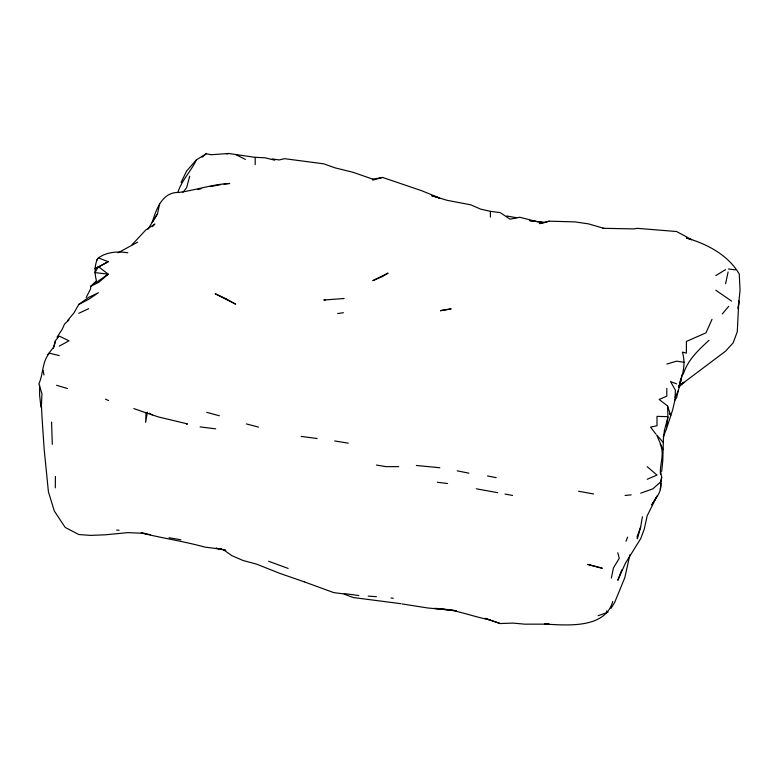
<?xml version="1.0" encoding="UTF-8"?>
<svg xmlns="http://www.w3.org/2000/svg" width="779" height="779" viewBox="0 0 779 779"><rect width="100%" height="100%" fill="white"/><g stroke="black" fill="none" stroke-linecap="round" stroke-linejoin="round"><path stroke-width="1.17" d="M255.2 164.651L255.2 157.319L265.006 157.806L274.802 160.201M272.29 158.897L279.135 159.948L284.608 158.682L323.801 163.843L335.136 167.875L353.199 172.344L372.8 179.151L372.8 180.124L382.606 177.437L421.799 190.758L439.629 198.07L431.605 195.617L447.039 200.3L470.798 204.838L480.604 209.113L490.4 211.343L500.206 212.579L510.002 219.181L519.797 217.253L536.283 221.479L544.317 222.521L549.205 221.187L574.795 221.879L588.398 223.836L604.65 228.549M660.397 483.477C662.257 492.065 655.46 498.024 651.789 504.919L656.999 496.067L647.203 515.717L644.262 529.175L640.786 538.484L625.284 563.48L617.796 580.297L621.827 569.79M660.446 474.138C659.609 464.041 664.896 453.865 660.241 444.127M51.58 422.111L52.281 444.342M55.28 487.868L55.416 476.475M666.795 388.39L666.795 396.141L659.18 399.471L667.554 405.956L667.642 406.881L667.915 417.067L664.429 430.397L663.445 438.402L662.783 460.652L661.722 471.353M133.832 408.576L146.043 412.841L145.644 422.354L147.406 412.072M660.767 483.36L660.368 489.319L661.673 477.245L660.465 470.633M712.006 319.332L705.998 332.837L686.396 341.445L686.396 353.13L682.394 352.127C685.52 362.332 683.748 372.79 679.619 382.45M667.915 417.067L666.503 428.849L672.676 409.793L675.004 399.812L675.374 390.123L670.534 381.603L676.6 383.862M39.057 383.443C43.381 373.657 42.124 361.475 49.408 353.179L59.204 355.565M640.63 527.071L637.086 536.702L637.397 538.776L640.63 527.071L642.412 516.789M97.541 258.784C94.415 265.561 94.502 273.633 96.44 280.781L90.705 286.36L90.646 288.756L86.196 297.5M611.369 578.076L613.424 567.949L619.247 558.319L617.796 552.759M629.899 554.823L624.777 577.765L614.602 602.576L610.95 608.37M725.6 283.712L728.083 272.037M159.607 204.088L157.494 213.855L152.168 222.434C156.219 209.551 162.022 191.955 178.664 192.462C195.811 190.212 212.404 184.243 229.747 183.454L224.021 184.204M682.063 374.952L676.6 397.874L674.448 400.542M661.673 477.245L660.543 481.987L652.831 488.852L640.708 493.175M59.204 346.158L69.01 340.822L59.204 336.08L55.494 340.637L53.975 346.791L47.831 354.562M189.687 176.2L186.6 187.768L182.938 192.277M53.186 348.476L55.494 340.637M683.3 374.232C687.584 360.015 698.52 349.985 709.046 340.257M177.982 192.072L178.557 190.378C182.763 179.092 191.4 170.63 196.405 159.861L206.201 153.765L211.304 154.729L228.724 153.473L255.035 157.348M625.995 541.259L627.601 537.101M612.781 601.524C604.767 629.13 566.693 625.186 544.521 624.096L549.195 624.145L524.803 624.164L512.952 623.093L500.206 623.541L485.161 618.37L500.206 623.541M663.202 436.922L666.308 429.307M678.879 385.829L681.148 380.727M675.13 397.378L678.353 390.425M181.059 182.529L186.609 171.029L196.405 159.861M148.02 229.084L157.202 214.322M57.023 337.239L62.359 329.001L64.491 324.132L69.01 319.848M96.625 260.313L98.407 257.868C107.025 251.851 117.726 251.159 127.805 252.786M67.5 320.656L73.859 313.012L78.806 304.443L88.602 297.422L98.407 292.729L89.001 299.117L78.806 304.443M722.289 313.956L728.706 306.342M132.021 244.752L145.751 230.039L154.914 224.021L152.45 226.592M678.743 387.329L683.796 382.255L679.298 385.819M202.092 157.222L206.201 153.765M678.499 386.559L725.6 351.144L733.146 342.857L737.275 331.757L738.833 300.879L738.171 308.601L740.05 290.265L739.261 274.033C727.907 254.772 707.137 244.041 686.396 237.994L691.635 239.679L676.6 231.519L637.397 228.344L633.765 228.899L602.868 228.305M715.794 275.61L725.6 269.622M118.009 252.834L137.61 242.172M108.203 261.725L95.155 268.726L108.203 261.725L98.407 257.868M78.806 313.285L88.611 308.718M647.203 479.241L656.999 475.102L647.193 466.679M186.609 424.292L187.573 423.922L158.497 416.96L146.043 412.841M598.155 615.712L608 612.187L606.471 610.96M666.795 364.075L676.6 361.144L684.303 362.342M226.777 153.96L228.724 153.473M549.205 221.187L539.399 223.622L544.317 222.521L529.603 220.613L536.283 221.479M197.554 189.57L201.021 188.761M210.242 186.6L220.584 184.652M372.8 179.151L382.606 177.437M337.628 313.548L343.403 312.739M625.079 495.463L631.185 494.85M325.515 299.876L323.801 300.022L344.075 298.503L342.721 298.493M145.225 533.372L127.805 532.641L105.233 534.813L90.578 535.387L78.806 534.54L65.183 527.412L54.316 511.053L48.425 491.831L44.14 449.035L41.959 416.346L41.423 405.343L41.959 393.716L38.95 384.135M398.76 466.64L386.043 466.64L376.423 465.063M402.198 603.959L428.022 608.01L455.569 610.59M666.795 416.629L656.999 416.385L656.999 425.753L650.543 427.096L655.801 433.991M416.346 465.482L439.872 467.751M368.185 596.101L376.393 596.695M116.646 530.08L119.051 530.265M317.16 438.519L301.181 436.425M456.387 610.726L434.448 608.438C453.816 608.477 471.646 616.54 490.4 619.957M400.971 603.706L353.199 597.522L343.403 593.871L333.607 592.566L304.365 581.884M437.37 482.279L447.574 483.506M200.086 426.892L215.705 428.849M221.898 549.292L204.945 547.111C183.815 541.317 162.392 538.162 141.184 532.933L150.551 534.706M344.23 593.588L358.817 595.526M728.462 268.95L735.395 269.894M391.009 597.96L393.259 598.272M334.668 440.953L348.32 443.154M476.329 488.793L497.723 492.688M221.869 549.234L216.007 548.212L225.803 550.373L223.037 549.438L231.879 555.651L243.067 560.5L256.447 564.093L279.68 573.315L304.2 581.835M169.062 537.714L180.913 539.808M506.642 215.968L516.409 217.721M593.559 493.944L578.583 491.257M505.016 494.042L512.524 495.463M487.498 475.959L496.184 477.624M457.185 470.828L468.88 473.184M246.388 423.932L258.521 427.106M206.717 412.344L219.366 415.762M56.594 385.274L67.5 388.546M268.619 561.25L288.152 568.427M105.457 399.15L108.554 400.533M235.599 154.554L245.404 159.393M149.364 413.191L152.294 414.866M715.794 290.216L731.569 301.103M663.202 442.414L656.639 434.886L662.9 449.405M669.375 413.561L670.729 415.441L667.554 405.956M43.147 370.395L43.975 374.962M40.917 407.154L39.622 395.08L39.602 385.313M490.4 211.343L490.4 217.078M98.407 266.593L94.95 272.601L108.203 274.179L98.923 282.222L90.705 286.36L108.203 274.179L98.407 266.593M387.893 273.205L382.771 276.36L372.8 280.674L387.893 273.205M441.693 310.373L440.447 310.763L451.197 308.854L441.693 310.373M602.128 568.203L587.717 564.415L602.128 568.203M225.803 298.659L215.15 293.722L235.609 304.161L225.803 298.659"/></g></svg>
